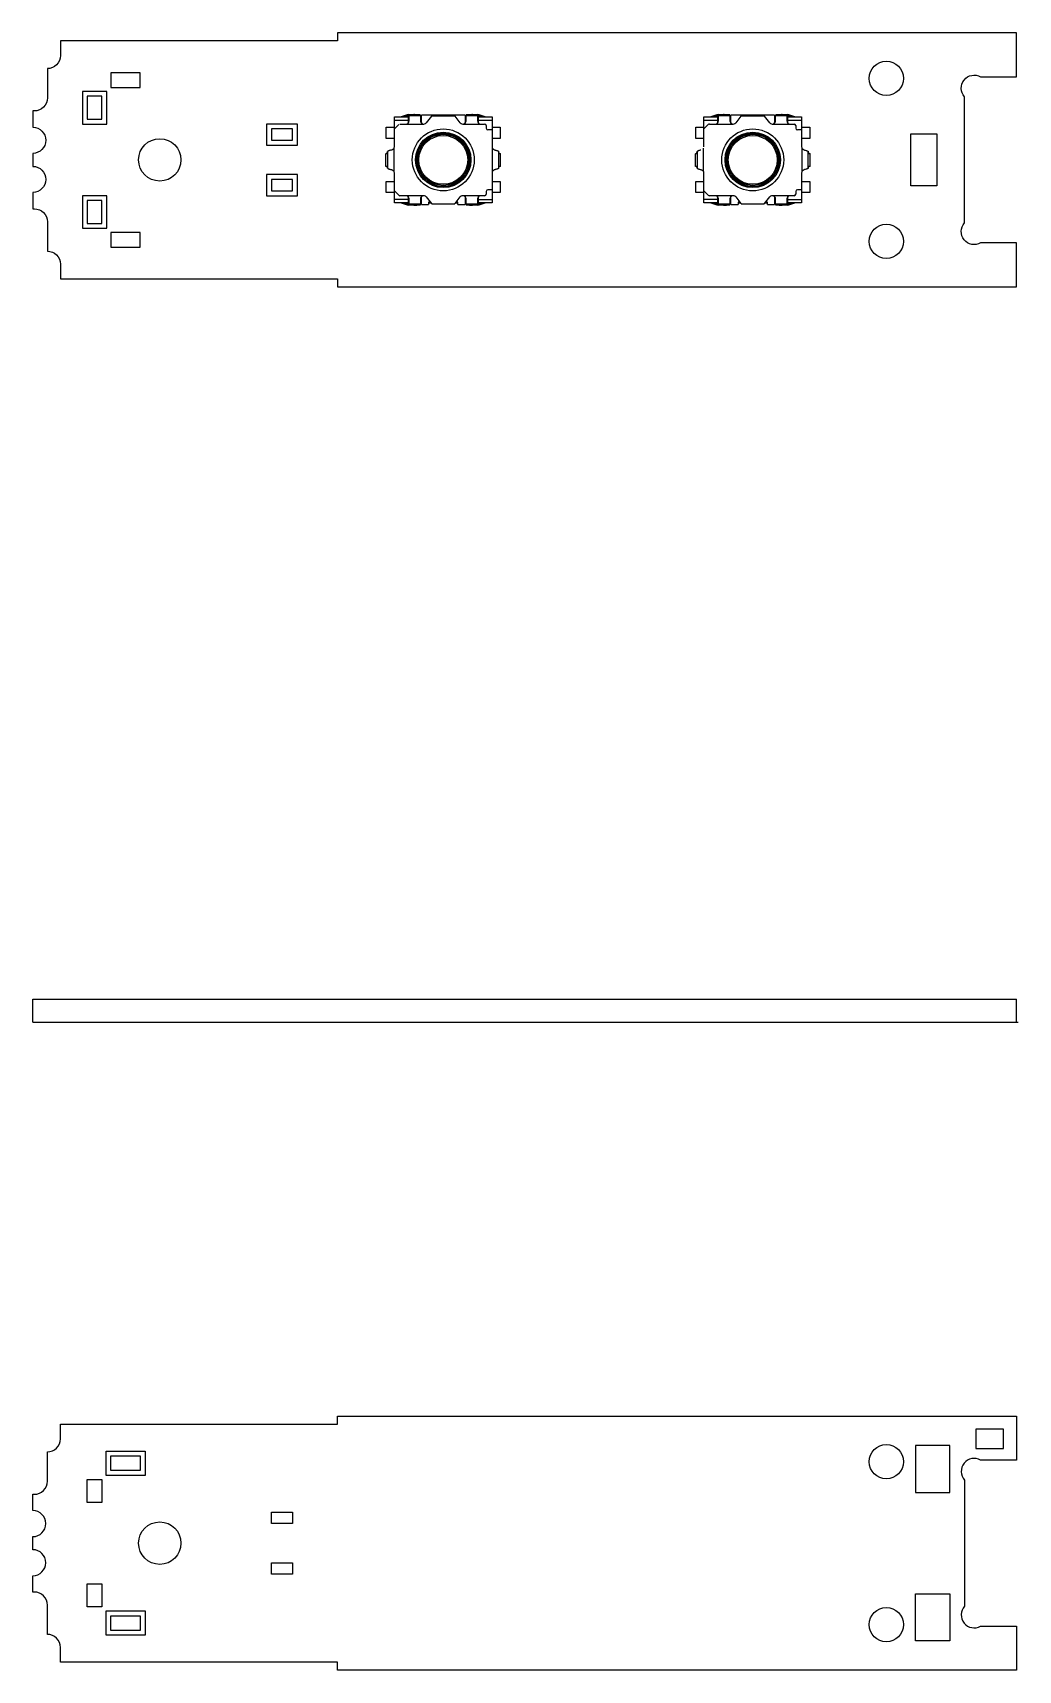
# Model space of a CAD drawing. Header units: millimetres. Extents: x 232.6 to 262.8, y 75.2 to 125.5.
import ezdxf

# ---------------------------------------------------------------- set-up
doc = ezdxf.new("R2010")
doc.units = ezdxf.units.MM
doc.header["$LTSCALE"] = 16.335
doc.layers.get('0').update_dxf_attribs({"linetype": 'CONTINUOUS'})
for name, color, linetype in [('led', 240, 'CONTINUOUS'), ('pad', 31, 'CONTINUOUS'), ('SKSNLA_switch', 2, 'CONTINUOUS')]:
    doc.layers.add(name, color=color, linetype=linetype)

msp = doc.modelspace()

# ---------------------------------------------------------------- linework, layer by layer
for p, q in [((234.959, 124.248), (234.959, 123.798)), ((235.859, 124.248), (234.959, 124.248)), ((235.859, 123.798), (235.859, 124.248)), ((234.959, 123.798), (235.859, 123.798)), ((234.234, 123.523), (234.234, 122.823)), ((234.684, 123.523), (234.234, 123.523)), ((234.684, 122.823), (234.684, 123.523)), ((234.234, 122.823), (234.684, 122.823)), ((239.884, 122.523), (239.884, 122.173)), ((240.534, 122.523), (239.884, 122.523)), ((239.884, 122.173), (240.534, 122.173)), ((240.534, 122.173), (240.534, 122.523)), ((239.884, 120.973), (239.884, 120.623)), ((240.534, 120.973), (239.884, 120.973)), ((239.884, 120.623), (240.534, 120.623)), ((240.534, 120.623), (240.534, 120.973)), ((234.234, 120.324), (234.234, 119.624)), ((234.684, 120.324), (234.234, 120.324)), ((234.684, 119.624), (234.684, 120.324)), ((234.234, 119.624), (234.684, 119.624)), ((234.959, 119.348), (234.959, 118.898)), ((235.859, 119.348), (234.959, 119.348)), ((235.859, 118.898), (235.859, 119.348)), ((234.959, 118.898), (235.859, 118.898)), ((232.559, 95.115), (232.559, 95.819)), ((232.559, 95.819), (262.759, 95.819)), ((262.759, 95.115), (262.759, 95.819)), ((232.559, 95.115), (262.809, 95.115)), ((234.959, 81.355), (234.959, 81.805)), ((234.959, 81.805), (235.859, 81.805)), ((235.859, 81.805), (235.859, 81.355)), ((234.234, 80.38), (234.234, 81.08)), ((234.234, 81.08), (234.684, 81.08)), ((234.684, 81.08), (234.684, 80.38)), ((235.859, 81.355), (234.959, 81.355)), ((234.684, 80.38), (234.234, 80.38)), ((239.884, 79.73), (239.884, 80.08)), ((239.884, 80.08), (240.534, 80.08)), ((240.534, 80.08), (240.534, 79.73)), ((240.534, 79.73), (239.884, 79.73)), ((239.884, 78.18), (239.884, 78.53)), ((239.884, 78.53), (240.534, 78.53)), ((240.534, 78.53), (240.534, 78.18)), ((234.234, 77.181), (234.234, 77.881)), ((234.234, 77.881), (234.684, 77.881)), ((234.684, 77.881), (234.684, 77.181)), ((240.534, 78.18), (239.884, 78.18)), ((234.684, 77.181), (234.234, 77.181)), ((234.959, 76.455), (234.959, 76.905)), ((234.959, 76.905), (235.859, 76.905)), ((235.859, 76.905), (235.859, 76.455)), ((235.859, 76.455), (234.959, 76.455))]:
    msp.add_line(p, q)
for points in [[(232.559, 122.573, -1), (232.559, 121.773), (232.559, 121.373, -1), (232.559, 120.573), (232.559, 120.073), (232.609, 120.073, -0.414214), (233.009, 119.673), (233.009, 118.773, -0.414214), (233.409, 118.373), (233.409, 117.923), (241.909, 117.923), (241.909, 117.673), (262.759, 117.673), (262.759, 119.023), (261.652, 119.023, -0.841815), (261.159, 119.638), (261.159, 123.509, -0.841815), (261.652, 124.123), (262.759, 124.123), (262.759, 125.473), (241.909, 125.473), (241.909, 125.223), (233.409, 125.223), (233.409, 124.773, -0.414214), (233.009, 124.373), (233.009, 123.473, -0.414214), (232.609, 123.073), (232.559, 123.073)], [(232.559, 78.93), (232.559, 79.33, 1), (232.559, 80.13), (232.559, 80.63), (232.609, 80.63, 0.414214), (233.009, 81.03), (233.009, 81.93, 0.414214), (233.409, 82.33), (233.409, 82.78), (241.909, 82.78), (241.909, 83.03), (262.759, 83.03), (262.759, 81.68), (261.652, 81.68, 0.841815), (261.159, 81.066), (261.159, 77.195, 0.841815), (261.652, 76.58), (262.759, 76.58), (262.759, 75.23), (241.909, 75.23), (241.909, 75.48), (233.409, 75.48), (233.409, 75.93, 0.414214), (233.009, 76.33), (233.009, 77.23, 0.414214), (232.609, 77.63), (232.559, 77.63), (232.559, 78.13, 1)]]:
    msp.add_lwpolyline(points, format="xyb", close=True)
for centre, radius in [((258.759, 124.073), 0.525), ((236.459, 121.573), 0.65), ((258.759, 119.073), 0.525), ((258.759, 81.63), 0.525), ((236.459, 79.13), 0.65), ((258.759, 76.63), 0.525)]:
    msp.add_circle(centre, radius)
at = {"layer": 'led'}
for p, q in [((259.509, 122.373), (260.309, 122.373)), ((259.509, 120.773), (259.509, 122.373)), ((260.309, 122.373), (260.309, 120.773)), ((260.309, 120.773), (259.509, 120.773))]:
    msp.add_line(p, q, dxfattribs=at)
at = {"layer": 'pad'}
for p, q in [((234.834, 123.673), (234.084, 123.673)), ((234.084, 123.673), (234.084, 122.673)), ((234.834, 122.673), (234.834, 123.673)), ((234.084, 122.673), (234.834, 122.673)), ((240.684, 122.673), (239.734, 122.673)), ((239.734, 122.673), (239.734, 122.023)), ((240.684, 122.023), (240.684, 122.673)), ((239.734, 122.023), (240.684, 122.023)), ((239.734, 121.123), (239.734, 120.473)), ((240.684, 121.123), (239.734, 121.123)), ((240.684, 120.473), (240.684, 121.123)), ((234.084, 120.474), (234.084, 119.474)), ((234.834, 120.474), (234.084, 120.474)), ((234.834, 119.474), (234.834, 120.474)), ((239.734, 120.473), (240.684, 120.473)), ((234.084, 119.474), (234.834, 119.474)), ((262.359, 82.63), (261.509, 82.63)), ((261.509, 82.63), (261.509, 82.03)), ((262.359, 82.03), (262.359, 82.63)), ((234.809, 81.955), (236.009, 81.955)), ((234.809, 81.205), (234.809, 81.955)), ((236.009, 81.955), (236.009, 81.205)), ((260.709, 82.13), (259.659, 82.13)), ((259.659, 82.13), (259.659, 80.68)), ((260.709, 80.68), (260.709, 82.13)), ((261.509, 82.03), (262.359, 82.03)), ((236.009, 81.205), (234.809, 81.205)), ((259.659, 80.68), (260.709, 80.68)), ((259.659, 77.58), (260.709, 77.58)), ((259.659, 76.13), (259.659, 77.58)), ((260.709, 77.58), (260.709, 76.13)), ((234.809, 76.305), (234.809, 77.055)), ((234.809, 77.055), (236.009, 77.055)), ((236.009, 77.055), (236.009, 76.305)), ((236.009, 76.305), (234.809, 76.305)), ((260.709, 76.13), (259.659, 76.13))]:
    msp.add_line(p, q, dxfattribs=at)
at = {"layer": 'SKSNLA_switch'}
for p, q in [((243.659, 121.969), (243.659, 122.893)), ((243.659, 122.893), (244.079, 122.893)), ((243.659, 122.793), (244.109, 122.793)), ((243.794, 122.659), (243.659, 122.523)), ((243.829, 122.673), (244.559, 122.673)), ((244.053, 122.953), (243.869, 122.893)), ((243.968, 122.906), (244.044, 122.93)), ((243.968, 122.906), (243.972, 122.893)), ((244.056, 122.893), (244.044, 122.93)), ((244.053, 122.933), (244.053, 122.953)), ((244.053, 122.933), (244.066, 122.893)), ((244.079, 122.893), (244.079, 122.702)), ((244.079, 122.854), (244.084, 122.838)), ((244.099, 122.839), (244.099, 122.96)), ((244.099, 122.96), (244.259, 122.96)), ((244.109, 122.773), (244.109, 122.937)), ((244.459, 122.923), (244.109, 122.923)), ((244.459, 122.946), (244.459, 122.773)), ((244.489, 122.793), (244.459, 122.793)), ((244.489, 122.702), (244.489, 122.943)), ((245.829, 122.943), (244.489, 122.943)), ((244.798, 122.91), (244.636, 122.71)), ((244.805, 122.923), (245.512, 122.923)), ((245.681, 122.71), (245.52, 122.91)), ((245.759, 122.673), (246.429, 122.673)), ((245.829, 122.943), (245.829, 122.702)), ((245.829, 122.793), (245.859, 122.793)), ((245.859, 122.773), (245.859, 122.946)), ((246.209, 122.923), (245.859, 122.923)), ((246.059, 122.96), (246.218, 122.96)), ((246.209, 122.937), (246.209, 122.773)), ((246.209, 122.793), (246.659, 122.793)), ((246.218, 122.96), (246.218, 122.839)), ((246.233, 122.838), (246.239, 122.854)), ((246.239, 122.702), (246.239, 122.893)), ((246.239, 122.893), (246.659, 122.893)), ((246.251, 122.893), (246.264, 122.933)), ((246.273, 122.93), (246.261, 122.893)), ((246.264, 122.953), (246.264, 122.933)), ((246.449, 122.893), (246.264, 122.953)), ((246.273, 122.93), (246.349, 122.906)), ((246.345, 122.893), (246.349, 122.906)), ((246.479, 122.623), (246.479, 122.543)), ((246.659, 122.893), (246.659, 121.969)), ((253.159, 122.893), (253.579, 122.893)), ((253.159, 121.969), (253.159, 122.893)), ((253.159, 122.793), (253.609, 122.793)), ((253.294, 122.659), (253.159, 122.523)), ((253.329, 122.673), (254.059, 122.673)), ((253.553, 122.953), (253.369, 122.893)), ((253.468, 122.906), (253.544, 122.93)), ((253.468, 122.906), (253.472, 122.893)), ((253.556, 122.893), (253.544, 122.93)), ((253.553, 122.933), (253.553, 122.953)), ((253.553, 122.933), (253.566, 122.893)), ((253.579, 122.893), (253.579, 122.702)), ((253.579, 122.854), (253.584, 122.838)), ((253.599, 122.96), (253.759, 122.96)), ((253.599, 122.839), (253.599, 122.96)), ((253.609, 122.773), (253.609, 122.937)), ((253.959, 122.923), (253.609, 122.923)), ((253.959, 122.946), (253.959, 122.773)), ((253.989, 122.793), (253.959, 122.793)), ((255.329, 122.943), (253.989, 122.943)), ((253.989, 122.702), (253.989, 122.943)), ((254.298, 122.91), (254.136, 122.71)), ((254.305, 122.923), (255.012, 122.923)), ((255.181, 122.71), (255.02, 122.91)), ((255.259, 122.673), (255.929, 122.673)), ((255.329, 122.943), (255.329, 122.702)), ((255.329, 122.793), (255.359, 122.793)), ((255.359, 122.773), (255.359, 122.946)), ((255.709, 122.923), (255.359, 122.923)), ((255.559, 122.96), (255.718, 122.96)), ((255.709, 122.937), (255.709, 122.773)), ((255.709, 122.793), (256.159, 122.793)), ((255.718, 122.96), (255.718, 122.839)), ((255.733, 122.838), (255.739, 122.854)), ((255.739, 122.893), (256.159, 122.893)), ((255.739, 122.702), (255.739, 122.893)), ((255.751, 122.893), (255.764, 122.933)), ((255.773, 122.93), (255.761, 122.893)), ((255.949, 122.893), (255.764, 122.953)), ((255.764, 122.953), (255.764, 122.933)), ((255.773, 122.93), (255.849, 122.906)), ((255.845, 122.893), (255.849, 122.906)), ((255.979, 122.623), (255.979, 122.543)), ((256.159, 122.893), (256.159, 121.969)), ((243.409, 122.233), (243.409, 122.573)), ((243.409, 122.573), (243.659, 122.573)), ((243.659, 122.233), (243.409, 122.233)), ((246.659, 122.493), (246.529, 122.493)), ((246.659, 122.573), (246.909, 122.573)), ((246.909, 122.233), (246.659, 122.233)), ((246.909, 122.573), (246.909, 122.233)), ((252.909, 122.573), (253.159, 122.573)), ((252.909, 122.233), (252.909, 122.573)), ((253.159, 122.233), (252.909, 122.233)), ((256.159, 122.493), (256.029, 122.493)), ((256.159, 122.573), (256.409, 122.573)), ((256.409, 122.233), (256.159, 122.233)), ((256.409, 122.573), (256.409, 122.233)), ((243.398, 121.373), (243.398, 121.763)), ((243.4, 121.773), (243.438, 121.773)), ((243.44, 121.777), (243.452, 121.827)), ((243.452, 121.827), (243.452, 121.319)), ((243.652, 121.213), (243.652, 121.933)), ((246.665, 121.933), (246.665, 121.213)), ((246.865, 121.319), (246.865, 121.827)), ((246.877, 121.777), (246.865, 121.827)), ((246.879, 121.773), (246.92, 121.773)), ((246.92, 121.383), (246.92, 121.773)), ((252.898, 121.373), (252.898, 121.763)), ((252.9, 121.773), (252.938, 121.773)), ((252.94, 121.777), (252.952, 121.827)), ((252.952, 121.827), (252.952, 121.319)), ((253.152, 121.213), (253.152, 121.933)), ((256.165, 121.933), (256.165, 121.213)), ((256.365, 121.319), (256.365, 121.827)), ((256.377, 121.777), (256.365, 121.827)), ((256.379, 121.773), (256.42, 121.773)), ((256.42, 121.383), (256.42, 121.773)), ((243.438, 121.373), (243.398, 121.373)), ((243.452, 121.319), (243.44, 121.369)), ((243.659, 120.253), (243.659, 121.177)), ((244.409, 121.573), (244.373, 121.573)), ((246.659, 121.177), (246.659, 120.253)), ((246.865, 121.319), (246.877, 121.369)), ((246.918, 121.373), (246.879, 121.373)), ((252.938, 121.373), (252.898, 121.373)), ((252.952, 121.319), (252.94, 121.369)), ((253.159, 120.253), (253.159, 121.177)), ((253.909, 121.573), (253.873, 121.573)), ((255.409, 121.573), (255.444, 121.573)), ((256.159, 121.177), (256.159, 120.253)), ((256.365, 121.319), (256.377, 121.369)), ((256.418, 121.373), (256.379, 121.373)), ((243.409, 120.573), (243.409, 120.913)), ((243.409, 120.913), (243.659, 120.913)), ((243.659, 120.623), (243.794, 120.488)), ((246.479, 120.603), (246.479, 120.523)), ((246.659, 120.653), (246.529, 120.653)), ((246.659, 120.913), (246.909, 120.913)), ((246.909, 120.913), (246.909, 120.573)), ((252.909, 120.913), (253.159, 120.913)), ((252.909, 120.573), (252.909, 120.913)), ((253.159, 120.623), (253.294, 120.488)), ((255.979, 120.603), (255.979, 120.523)), ((256.159, 120.653), (256.029, 120.653)), ((256.159, 120.913), (256.409, 120.913)), ((256.409, 120.913), (256.409, 120.573)), ((243.659, 120.573), (243.409, 120.573)), ((244.109, 120.353), (243.659, 120.353)), ((244.079, 120.253), (243.659, 120.253)), ((244.559, 120.473), (243.829, 120.473)), ((243.869, 120.253), (244.053, 120.194)), ((244.044, 120.216), (243.968, 120.241)), ((244.044, 120.216), (244.056, 120.253)), ((244.066, 120.253), (244.053, 120.214)), ((244.053, 120.194), (244.053, 120.214)), ((244.079, 120.445), (244.079, 120.253)), ((244.084, 120.309), (244.079, 120.292)), ((244.099, 120.186), (244.099, 120.307)), ((244.259, 120.186), (244.099, 120.186)), ((244.109, 120.21), (244.109, 120.373)), ((244.109, 120.224), (244.459, 120.224)), ((244.459, 120.373), (244.459, 120.2)), ((244.489, 120.353), (244.459, 120.353)), ((244.489, 120.203), (244.489, 120.445)), ((244.489, 120.203), (244.709, 120.203)), ((244.636, 120.436), (244.798, 120.237)), ((244.709, 120.273), (244.709, 120.203)), ((244.768, 120.273), (244.709, 120.273)), ((244.709, 120.253), (244.784, 120.253)), ((244.805, 120.223), (245.512, 120.223)), ((245.52, 120.237), (245.681, 120.436)), ((245.533, 120.253), (245.609, 120.253)), ((245.609, 120.273), (245.549, 120.273)), ((245.609, 120.203), (245.609, 120.273)), ((245.609, 120.203), (245.829, 120.203)), ((246.429, 120.473), (245.759, 120.473)), ((245.829, 120.445), (245.829, 120.203)), ((245.829, 120.353), (245.859, 120.353)), ((245.859, 120.2), (245.859, 120.373)), ((245.859, 120.224), (246.209, 120.224)), ((246.218, 120.186), (246.059, 120.186)), ((246.209, 120.373), (246.209, 120.21)), ((246.209, 120.353), (246.659, 120.353)), ((246.218, 120.307), (246.218, 120.186)), ((246.239, 120.292), (246.233, 120.309)), ((246.239, 120.253), (246.239, 120.445)), ((246.659, 120.253), (246.239, 120.253)), ((246.264, 120.214), (246.251, 120.253)), ((246.261, 120.253), (246.273, 120.216)), ((246.264, 120.194), (246.449, 120.253)), ((246.264, 120.214), (246.264, 120.194)), ((246.349, 120.241), (246.273, 120.216)), ((246.349, 120.241), (246.345, 120.253)), ((246.909, 120.573), (246.659, 120.573)), ((253.159, 120.573), (252.909, 120.573)), ((253.609, 120.353), (253.159, 120.353)), ((253.579, 120.253), (253.159, 120.253)), ((254.059, 120.473), (253.329, 120.473)), ((253.369, 120.253), (253.553, 120.194)), ((253.472, 120.253), (253.468, 120.241)), ((253.544, 120.216), (253.468, 120.241)), ((253.544, 120.216), (253.556, 120.253)), ((253.566, 120.253), (253.553, 120.214)), ((253.553, 120.194), (253.553, 120.214)), ((253.579, 120.445), (253.579, 120.253)), ((253.584, 120.309), (253.579, 120.292)), ((253.599, 120.186), (253.599, 120.307)), ((253.759, 120.186), (253.599, 120.186)), ((253.609, 120.21), (253.609, 120.373)), ((253.609, 120.224), (253.959, 120.224)), ((253.959, 120.373), (253.959, 120.2)), ((253.989, 120.353), (253.959, 120.353)), ((253.989, 120.203), (253.989, 120.445)), ((253.989, 120.203), (254.209, 120.203)), ((254.136, 120.436), (254.298, 120.237)), ((254.268, 120.273), (254.209, 120.273)), ((254.209, 120.273), (254.209, 120.203)), ((254.209, 120.253), (254.284, 120.253)), ((254.305, 120.223), (255.012, 120.223)), ((255.02, 120.237), (255.181, 120.436)), ((255.033, 120.253), (255.109, 120.253)), ((255.109, 120.273), (255.049, 120.273)), ((255.109, 120.203), (255.109, 120.273)), ((255.109, 120.203), (255.329, 120.203)), ((255.929, 120.473), (255.259, 120.473)), ((255.329, 120.445), (255.329, 120.203)), ((255.329, 120.353), (255.359, 120.353)), ((255.359, 120.2), (255.359, 120.373)), ((255.359, 120.224), (255.709, 120.224)), ((255.718, 120.186), (255.559, 120.186)), ((255.709, 120.373), (255.709, 120.21)), ((255.709, 120.353), (256.159, 120.353)), ((255.718, 120.307), (255.718, 120.186)), ((255.739, 120.292), (255.733, 120.309)), ((255.739, 120.253), (255.739, 120.445)), ((256.159, 120.253), (255.739, 120.253)), ((255.764, 120.214), (255.751, 120.253)), ((255.761, 120.253), (255.773, 120.216)), ((255.764, 120.194), (255.949, 120.253)), ((255.764, 120.214), (255.764, 120.194)), ((255.849, 120.241), (255.773, 120.216)), ((255.849, 120.241), (255.845, 120.253)), ((256.409, 120.573), (256.159, 120.573))]:
    msp.add_line(p, q, dxfattribs=at)
for centre, radius in [((245.159, 121.573), 0.95), ((245.159, 121.573), 0.85), ((245.159, 121.573), 0.82), ((245.159, 121.573), 0.786), ((245.159, 121.573), 0.75), ((254.659, 121.573), 0.95), ((254.659, 121.573), 0.85), ((254.659, 121.573), 0.82), ((254.659, 121.573), 0.786), ((254.659, 121.573), 0.75)]:
    msp.add_circle(centre, radius, dxfattribs=at)
for centre, radius, start, end in [((244.009, 122.773), 0.1, 270, 0), ((244.273, 122.225), 0.741, 107.2433, 107.9603), ((244.099, 122.81), 0.15, 89.9992, 107.9576), ((244.095, 122.79), 0.149, 88.2651, 106.2956), ((244.299, 122.144), 0.727, 107.2387, 107.6731), ((244.559, 122.773), 0.1, 180, 321.0233), ((244.759, 122.941), 0.05, 321.0233, 339.2746), ((245.559, 122.941), 0.05, 200.7254, 218.9767), ((245.759, 122.773), 0.1, 218.9767, 0), ((246.309, 122.773), 0.1, 180, 270), ((246.218, 122.81), 0.15, 72.0434, 89.9997), ((246.222, 122.789), 0.15, 73.7333, 91.706), ((246.018, 122.144), 0.727, 72.3269, 72.7613), ((246.047, 122.233), 0.733, 72.0358, 72.7606), ((246.429, 122.623), 0.05, 0, 90), ((253.329, 122.623), 0.05, 90, 135), ((253.509, 122.773), 0.1, 270, 0), ((253.773, 122.225), 0.741, 107.2433, 107.9603), ((253.599, 122.81), 0.15, 89.9992, 107.9576), ((253.595, 122.79), 0.149, 88.2651, 106.2956), ((253.799, 122.144), 0.727, 107.2387, 107.6731), ((254.059, 122.773), 0.1, 180, 321.0233), ((254.259, 122.941), 0.05, 321.0233, 339.2746), ((255.059, 122.941), 0.05, 200.7254, 218.9767), ((255.259, 122.773), 0.1, 218.9767, 0), ((255.809, 122.773), 0.1, 180, 270), ((255.718, 122.81), 0.15, 72.0434, 89.9997), ((255.722, 122.789), 0.15, 73.7333, 91.706), ((255.518, 122.144), 0.727, 72.3269, 72.7613), ((255.547, 122.233), 0.733, 72.0358, 72.7606), ((255.929, 122.623), 0.05, 0, 90), ((246.529, 122.543), 0.05, 180, 270), ((256.029, 122.543), 0.05, 180, 270), ((243.559, 121.969), 0.1, 338.8303, 0), ((246.759, 121.969), 0.1, 180, 201.1697), ((256.259, 121.969), 0.1, 180, 201.1697), ((243.559, 121.177), 0.1, 0, 21.1697), ((246.759, 121.177), 0.1, 158.8303, 180), ((253.059, 121.177), 0.1, 0, 21.1697), ((256.259, 121.177), 0.1, 158.8303, 180), ((246.529, 120.603), 0.05, 90, 180), ((256.029, 120.603), 0.05, 90, 180), ((243.829, 120.523), 0.05, 225, 270), ((244.009, 120.373), 0.1, 0, 90), ((244.27, 120.914), 0.733, 252.0358, 252.7606), ((244.095, 120.357), 0.15, 253.7333, 271.706), ((244.099, 120.337), 0.15, 252.0434, 269.9997), ((244.299, 121.002), 0.727, 252.3269, 252.7613), ((244.559, 120.373), 0.1, 38.9767, 180), ((244.759, 120.206), 0.05, 20.7254, 38.9767), ((245.559, 120.206), 0.05, 141.0233, 159.2746), ((245.759, 120.373), 0.1, 0, 141.0233), ((246.309, 120.373), 0.1, 90, 180), ((246.223, 120.357), 0.149, 268.2651, 286.2956), ((246.218, 120.337), 0.15, 269.9992, 287.9576), ((246.018, 121.002), 0.727, 287.2387, 287.6731), ((246.045, 120.921), 0.741, 287.2433, 287.9603), ((246.429, 120.523), 0.05, 270, 0), ((253.329, 120.523), 0.05, 225, 270), ((253.509, 120.373), 0.1, 0, 90), ((253.77, 120.914), 0.733, 252.0358, 252.7606), ((253.595, 120.357), 0.15, 253.7333, 271.706), ((253.599, 120.337), 0.15, 252.0434, 269.9997), ((253.799, 121.002), 0.727, 252.3269, 252.7613), ((254.059, 120.373), 0.1, 38.9767, 180), ((254.259, 120.206), 0.05, 20.7254, 38.9767), ((255.059, 120.206), 0.05, 141.0233, 159.2746), ((255.259, 120.373), 0.1, 0, 141.0233), ((255.809, 120.373), 0.1, 90, 180), ((255.723, 120.357), 0.149, 268.2651, 286.2956), ((255.718, 120.337), 0.15, 269.9992, 287.9576), ((255.518, 121.002), 0.727, 287.2387, 287.6731), ((255.545, 120.921), 0.741, 287.2433, 287.9603), ((255.929, 120.523), 0.05, 270, 0)]:
    msp.add_arc(centre, radius, start, end, dxfattribs=at)
for points, knots in [([(243.934, 122.893), (243.939, 122.895), (243.95, 122.9), (243.962, 122.903), (243.968, 122.906)], [0, 0, 0, 0, 0.458546, 1, 1, 1, 1]), ([(244.099, 122.839), (244.098, 122.839), (244.093, 122.84), (244.088, 122.839), (244.084, 122.838)], [0, 0, 0, 0, 0.253059, 1, 1, 1, 1]), ([(244.099, 122.939), (244.101, 122.939), (244.103, 122.939), (244.106, 122.938), (244.108, 122.938), (244.109, 122.937), (244.109, 122.937), (244.109, 122.937)], [0, 0, 0, 0, 0.415414, 0.722023, 0.914025, 0.968086, 1, 1, 1, 1]), ([(244.109, 122.837), (244.109, 122.837), (244.109, 122.837), (244.108, 122.838), (244.106, 122.838), (244.103, 122.839), (244.101, 122.839), (244.099, 122.839)], [0, 0, 0, 0, 0.031914, 0.085975, 0.277977, 0.584586, 1, 1, 1, 1]), ([(244.459, 122.946), (244.459, 122.947), (244.458, 122.948), (244.456, 122.949), (244.455, 122.949), (244.453, 122.95), (244.449, 122.951), (244.44, 122.953), (244.423, 122.955), (244.398, 122.957), (244.368, 122.958), (244.334, 122.959), (244.297, 122.96), (244.272, 122.96), (244.259, 122.96)], [0, 0, 0, 0, 0.008294, 0.01514, 0.024107, 0.035276, 0.04867, 0.082077, 0.174507, 0.29829, 0.44883, 0.620398, 0.806522, 1, 1, 1, 1]), ([(246.059, 122.96), (246.046, 122.96), (246.02, 122.96), (245.983, 122.959), (245.949, 122.958), (245.919, 122.957), (245.895, 122.955), (245.878, 122.953), (245.869, 122.951), (245.865, 122.95), (245.863, 122.949), (245.861, 122.949), (245.86, 122.948), (245.859, 122.947), (245.859, 122.946)], [0, 0, 0, 0, 0.193478, 0.379602, 0.55117, 0.70171, 0.825493, 0.917923, 0.95133, 0.964724, 0.975893, 0.98486, 0.991706, 1, 1, 1, 1]), ([(246.209, 122.937), (246.209, 122.937), (246.209, 122.937), (246.21, 122.938), (246.211, 122.938), (246.214, 122.939), (246.217, 122.939), (246.218, 122.939)], [0, 0, 0, 0, 0.031914, 0.085975, 0.277977, 0.584586, 1, 1, 1, 1]), ([(246.218, 122.839), (246.217, 122.839), (246.214, 122.839), (246.211, 122.838), (246.21, 122.838), (246.209, 122.837), (246.209, 122.837), (246.209, 122.837)], [0, 0, 0, 0, 0.415414, 0.722023, 0.914025, 0.968086, 1, 1, 1, 1]), ([(246.233, 122.838), (246.232, 122.838), (246.227, 122.839), (246.222, 122.839), (246.218, 122.839)], [0, 0, 0, 0, 0.247736, 1, 1, 1, 1]), ([(246.349, 122.906), (246.356, 122.903), (246.367, 122.9), (246.379, 122.895), (246.384, 122.893)], [0, 0, 0, 0, 0.541623, 1, 1, 1, 1]), ([(253.434, 122.893), (253.439, 122.895), (253.45, 122.9), (253.462, 122.903), (253.468, 122.906)], [0, 0, 0, 0, 0.458546, 1, 1, 1, 1]), ([(253.599, 122.839), (253.598, 122.839), (253.593, 122.84), (253.588, 122.839), (253.584, 122.838)], [0, 0, 0, 0, 0.253059, 1, 1, 1, 1]), ([(253.599, 122.939), (253.601, 122.939), (253.603, 122.939), (253.606, 122.938), (253.608, 122.938), (253.609, 122.937), (253.609, 122.937), (253.609, 122.937)], [0, 0, 0, 0, 0.415414, 0.722023, 0.914025, 0.968086, 1, 1, 1, 1]), ([(253.609, 122.837), (253.609, 122.837), (253.609, 122.837), (253.608, 122.838), (253.606, 122.838), (253.603, 122.839), (253.601, 122.839), (253.599, 122.839)], [0, 0, 0, 0, 0.031914, 0.085975, 0.277977, 0.584586, 1, 1, 1, 1]), ([(253.959, 122.946), (253.959, 122.947), (253.958, 122.948), (253.956, 122.949), (253.955, 122.949), (253.953, 122.95), (253.949, 122.951), (253.94, 122.953), (253.923, 122.955), (253.898, 122.957), (253.868, 122.958), (253.834, 122.959), (253.797, 122.96), (253.772, 122.96), (253.759, 122.96)], [0, 0, 0, 0, 0.008294, 0.01514, 0.024107, 0.035276, 0.04867, 0.082077, 0.174507, 0.29829, 0.44883, 0.620398, 0.806522, 1, 1, 1, 1]), ([(255.559, 122.96), (255.546, 122.96), (255.52, 122.96), (255.483, 122.959), (255.449, 122.958), (255.419, 122.957), (255.395, 122.955), (255.378, 122.953), (255.369, 122.951), (255.365, 122.95), (255.363, 122.949), (255.361, 122.949), (255.36, 122.948), (255.359, 122.947), (255.359, 122.946)], [0, 0, 0, 0, 0.193478, 0.379602, 0.55117, 0.70171, 0.825493, 0.917923, 0.95133, 0.964724, 0.975893, 0.98486, 0.991706, 1, 1, 1, 1]), ([(255.709, 122.937), (255.709, 122.937), (255.709, 122.937), (255.71, 122.938), (255.711, 122.938), (255.714, 122.939), (255.717, 122.939), (255.718, 122.939)], [0, 0, 0, 0, 0.031914, 0.085975, 0.277977, 0.584586, 1, 1, 1, 1]), ([(255.718, 122.839), (255.717, 122.839), (255.714, 122.839), (255.711, 122.838), (255.71, 122.838), (255.709, 122.837), (255.709, 122.837), (255.709, 122.837)], [0, 0, 0, 0, 0.415414, 0.722023, 0.914025, 0.968086, 1, 1, 1, 1]), ([(255.733, 122.838), (255.732, 122.838), (255.727, 122.839), (255.722, 122.839), (255.718, 122.839)], [0, 0, 0, 0, 0.247736, 1, 1, 1, 1]), ([(255.849, 122.906), (255.856, 122.903), (255.867, 122.9), (255.879, 122.895), (255.884, 122.893)], [0, 0, 0, 0, 0.541623, 1, 1, 1, 1]), ([(243.4, 121.773), (243.4, 121.773), (243.399, 121.773), (243.399, 121.772), (243.398, 121.77), (243.398, 121.767), (243.398, 121.765), (243.398, 121.763)], [0, 0, 0, 0, 0.031166, 0.084963, 0.277204, 0.584396, 1, 1, 1, 1]), ([(243.44, 121.777), (243.44, 121.776), (243.44, 121.775), (243.439, 121.774), (243.439, 121.773), (243.438, 121.773)], [0, 0, 0, 0, 0.683228, 0.878889, 1, 1, 1, 1]), ([(243.567, 121.873), (243.552, 121.87), (243.531, 121.864), (243.504, 121.856), (243.488, 121.851), (243.474, 121.845), (243.464, 121.839), (243.456, 121.834), (243.453, 121.829), (243.452, 121.827)], [0, 0, 0, 0, 0.365825, 0.523988, 0.662368, 0.779222, 0.87358, 0.946003, 1, 1, 1, 1]), ([(243.567, 121.873), (243.575, 121.876), (243.591, 121.883), (243.614, 121.896), (243.635, 121.912), (243.647, 121.926), (243.652, 121.933)], [0, 0, 0, 0, 0.240667, 0.490318, 0.744481, 1, 1, 1, 1]), ([(246.665, 121.933), (246.67, 121.926), (246.682, 121.912), (246.703, 121.896), (246.726, 121.883), (246.742, 121.876), (246.75, 121.873)], [0, 0, 0, 0, 0.255519, 0.509682, 0.759333, 1, 1, 1, 1]), ([(246.75, 121.873), (246.765, 121.87), (246.786, 121.864), (246.813, 121.856), (246.83, 121.851), (246.843, 121.845), (246.854, 121.839), (246.861, 121.834), (246.864, 121.829), (246.865, 121.827)], [0, 0, 0, 0, 0.365825, 0.523988, 0.662371, 0.779229, 0.873588, 0.946008, 1, 1, 1, 1]), ([(246.879, 121.773), (246.879, 121.773), (246.878, 121.774), (246.878, 121.775), (246.877, 121.776), (246.877, 121.777)], [0, 0, 0, 0, 0.121111, 0.316772, 1, 1, 1, 1]), ([(252.9, 121.773), (252.9, 121.773), (252.899, 121.773), (252.899, 121.772), (252.898, 121.77), (252.898, 121.767), (252.898, 121.765), (252.898, 121.763)], [0, 0, 0, 0, 0.031166, 0.084963, 0.277204, 0.584396, 1, 1, 1, 1]), ([(252.94, 121.777), (252.94, 121.776), (252.94, 121.775), (252.939, 121.774), (252.939, 121.773), (252.938, 121.773)], [0, 0, 0, 0, 0.683228, 0.878889, 1, 1, 1, 1]), ([(253.067, 121.873), (253.052, 121.87), (253.031, 121.864), (253.004, 121.856), (252.988, 121.851), (252.974, 121.845), (252.964, 121.839), (252.956, 121.834), (252.953, 121.829), (252.952, 121.827)], [0, 0, 0, 0, 0.365825, 0.523988, 0.662368, 0.779222, 0.87358, 0.946003, 1, 1, 1, 1]), ([(256.165, 121.933), (256.17, 121.926), (256.182, 121.912), (256.203, 121.896), (256.226, 121.883), (256.242, 121.876), (256.25, 121.873)], [0, 0, 0, 0, 0.255519, 0.509682, 0.759333, 1, 1, 1, 1]), ([(256.25, 121.873), (256.265, 121.87), (256.286, 121.864), (256.313, 121.856), (256.33, 121.851), (256.343, 121.845), (256.354, 121.839), (256.361, 121.834), (256.364, 121.829), (256.365, 121.827)], [0, 0, 0, 0, 0.365825, 0.523988, 0.662371, 0.779229, 0.873588, 0.946008, 1, 1, 1, 1]), ([(256.379, 121.773), (256.379, 121.773), (256.378, 121.774), (256.378, 121.775), (256.377, 121.776), (256.377, 121.777)], [0, 0, 0, 0, 0.121111, 0.316772, 1, 1, 1, 1]), ([(243.438, 121.373), (243.439, 121.373), (243.439, 121.373), (243.44, 121.372), (243.44, 121.37), (243.44, 121.369)], [0, 0, 0, 0, 0.121111, 0.316772, 1, 1, 1, 1]), ([(243.452, 121.319), (243.453, 121.317), (243.456, 121.313), (243.464, 121.307), (243.474, 121.302), (243.488, 121.296), (243.504, 121.29), (243.531, 121.282), (243.552, 121.277), (243.567, 121.273)], [0, 0, 0, 0, 0.053997, 0.12642, 0.220778, 0.337632, 0.476012, 0.634175, 1, 1, 1, 1]), ([(243.567, 121.273), (243.575, 121.27), (243.591, 121.264), (243.622, 121.247), (243.642, 121.228), (243.652, 121.213)], [0, 0, 0, 0, 0.241249, 0.49151, 1, 1, 1, 1]), ([(246.75, 121.273), (246.742, 121.27), (246.726, 121.264), (246.703, 121.251), (246.682, 121.234), (246.67, 121.221), (246.665, 121.213)], [0, 0, 0, 0, 0.240666, 0.490317, 0.744483, 1, 1, 1, 1]), ([(246.865, 121.319), (246.864, 121.317), (246.861, 121.313), (246.854, 121.307), (246.843, 121.302), (246.83, 121.296), (246.813, 121.29), (246.786, 121.282), (246.765, 121.277), (246.75, 121.273)], [0, 0, 0, 0, 0.053992, 0.126412, 0.220771, 0.337629, 0.476012, 0.634175, 1, 1, 1, 1]), ([(246.877, 121.369), (246.877, 121.37), (246.878, 121.372), (246.878, 121.373), (246.879, 121.373), (246.879, 121.373)], [0, 0, 0, 0, 0.683228, 0.878889, 1, 1, 1, 1]), ([(246.918, 121.373), (246.918, 121.373), (246.918, 121.374), (246.918, 121.374), (246.919, 121.376), (246.919, 121.379), (246.92, 121.382), (246.92, 121.383)], [0, 0, 0, 0, 0.031166, 0.084963, 0.277204, 0.584396, 1, 1, 1, 1]), ([(252.938, 121.373), (252.939, 121.373), (252.939, 121.373), (252.94, 121.372), (252.94, 121.37), (252.94, 121.369)], [0, 0, 0, 0, 0.121111, 0.316772, 1, 1, 1, 1]), ([(252.952, 121.319), (252.953, 121.317), (252.956, 121.313), (252.964, 121.307), (252.974, 121.302), (252.988, 121.296), (253.004, 121.29), (253.031, 121.282), (253.052, 121.277), (253.067, 121.273)], [0, 0, 0, 0, 0.053997, 0.12642, 0.220778, 0.337632, 0.476012, 0.634175, 1, 1, 1, 1]), ([(253.067, 121.273), (253.075, 121.27), (253.091, 121.264), (253.122, 121.247), (253.142, 121.228), (253.152, 121.213)], [0, 0, 0, 0, 0.241249, 0.49151, 1, 1, 1, 1]), ([(256.25, 121.273), (256.242, 121.27), (256.226, 121.264), (256.203, 121.251), (256.182, 121.234), (256.17, 121.221), (256.165, 121.213)], [0, 0, 0, 0, 0.240666, 0.490317, 0.744483, 1, 1, 1, 1]), ([(256.365, 121.319), (256.364, 121.317), (256.361, 121.313), (256.354, 121.307), (256.343, 121.302), (256.33, 121.296), (256.313, 121.29), (256.286, 121.282), (256.265, 121.277), (256.25, 121.273)], [0, 0, 0, 0, 0.053992, 0.126412, 0.220771, 0.337629, 0.476012, 0.634175, 1, 1, 1, 1]), ([(256.377, 121.369), (256.377, 121.37), (256.378, 121.372), (256.378, 121.373), (256.379, 121.373), (256.379, 121.373)], [0, 0, 0, 0, 0.683228, 0.878889, 1, 1, 1, 1]), ([(256.418, 121.373), (256.418, 121.373), (256.418, 121.374), (256.418, 121.374), (256.419, 121.376), (256.419, 121.379), (256.42, 121.382), (256.42, 121.383)], [0, 0, 0, 0, 0.031166, 0.084963, 0.277204, 0.584396, 1, 1, 1, 1]), ([(244.084, 120.309), (244.085, 120.308), (244.09, 120.307), (244.096, 120.307), (244.099, 120.307)], [0, 0, 0, 0, 0.247736, 1, 1, 1, 1]), ([(244.099, 120.307), (244.101, 120.308), (244.103, 120.308), (244.106, 120.308), (244.108, 120.309), (244.109, 120.309), (244.109, 120.309), (244.109, 120.31)], [0, 0, 0, 0, 0.415414, 0.722023, 0.914025, 0.968086, 1, 1, 1, 1]), ([(244.109, 120.21), (244.109, 120.21), (244.109, 120.209), (244.108, 120.209), (244.106, 120.209), (244.103, 120.208), (244.101, 120.208), (244.099, 120.208)], [0, 0, 0, 0, 0.031914, 0.085975, 0.277977, 0.584586, 1, 1, 1, 1]), ([(244.259, 120.186), (244.272, 120.186), (244.297, 120.186), (244.334, 120.187), (244.368, 120.188), (244.398, 120.19), (244.423, 120.192), (244.44, 120.194), (244.449, 120.196), (244.453, 120.197), (244.455, 120.197), (244.456, 120.198), (244.458, 120.199), (244.459, 120.2), (244.459, 120.2)], [0, 0, 0, 0, 0.193478, 0.379602, 0.55117, 0.70171, 0.825493, 0.917923, 0.95133, 0.964724, 0.975893, 0.98486, 0.991706, 1, 1, 1, 1]), ([(245.859, 120.2), (245.859, 120.2), (245.86, 120.199), (245.861, 120.198), (245.863, 120.197), (245.865, 120.197), (245.869, 120.196), (245.878, 120.194), (245.895, 120.192), (245.919, 120.19), (245.949, 120.188), (245.983, 120.187), (246.02, 120.186), (246.046, 120.186), (246.059, 120.186)], [0, 0, 0, 0, 0.008294, 0.01514, 0.024107, 0.035276, 0.04867, 0.082077, 0.174507, 0.29829, 0.44883, 0.620398, 0.806522, 1, 1, 1, 1]), ([(246.209, 120.31), (246.209, 120.309), (246.209, 120.309), (246.21, 120.309), (246.211, 120.308), (246.214, 120.308), (246.217, 120.308), (246.218, 120.307)], [0, 0, 0, 0, 0.031914, 0.085975, 0.277977, 0.584586, 1, 1, 1, 1]), ([(246.218, 120.208), (246.217, 120.208), (246.214, 120.208), (246.211, 120.209), (246.21, 120.209), (246.209, 120.209), (246.209, 120.21), (246.209, 120.21)], [0, 0, 0, 0, 0.415414, 0.722023, 0.914025, 0.968086, 1, 1, 1, 1]), ([(246.218, 120.307), (246.219, 120.307), (246.224, 120.307), (246.23, 120.308), (246.233, 120.309)], [0, 0, 0, 0, 0.253059, 1, 1, 1, 1]), ([(246.384, 120.253), (246.379, 120.251), (246.367, 120.247), (246.356, 120.243), (246.349, 120.241)], [0, 0, 0, 0, 0.458546, 1, 1, 1, 1]), ([(253.468, 120.241), (253.462, 120.243), (253.45, 120.247), (253.439, 120.251), (253.434, 120.253)], [0, 0, 0, 0, 0.541623, 1, 1, 1, 1]), ([(253.584, 120.309), (253.585, 120.308), (253.59, 120.307), (253.596, 120.307), (253.599, 120.307)], [0, 0, 0, 0, 0.247736, 1, 1, 1, 1]), ([(253.599, 120.307), (253.601, 120.308), (253.603, 120.308), (253.606, 120.308), (253.608, 120.309), (253.609, 120.309), (253.609, 120.309), (253.609, 120.31)], [0, 0, 0, 0, 0.415414, 0.722023, 0.914025, 0.968086, 1, 1, 1, 1]), ([(253.609, 120.21), (253.609, 120.21), (253.609, 120.209), (253.608, 120.209), (253.606, 120.209), (253.603, 120.208), (253.601, 120.208), (253.599, 120.208)], [0, 0, 0, 0, 0.031914, 0.085975, 0.277977, 0.584586, 1, 1, 1, 1]), ([(253.759, 120.186), (253.772, 120.186), (253.797, 120.186), (253.834, 120.187), (253.868, 120.188), (253.898, 120.19), (253.923, 120.192), (253.94, 120.194), (253.949, 120.196), (253.953, 120.197), (253.955, 120.197), (253.956, 120.198), (253.958, 120.199), (253.959, 120.2), (253.959, 120.2)], [0, 0, 0, 0, 0.193478, 0.379602, 0.55117, 0.70171, 0.825493, 0.917923, 0.95133, 0.964724, 0.975893, 0.98486, 0.991706, 1, 1, 1, 1]), ([(255.359, 120.2), (255.359, 120.2), (255.36, 120.199), (255.361, 120.198), (255.363, 120.197), (255.365, 120.197), (255.369, 120.196), (255.378, 120.194), (255.395, 120.192), (255.419, 120.19), (255.449, 120.188), (255.483, 120.187), (255.52, 120.186), (255.546, 120.186), (255.559, 120.186)], [0, 0, 0, 0, 0.008294, 0.01514, 0.024107, 0.035276, 0.04867, 0.082077, 0.174507, 0.29829, 0.44883, 0.620398, 0.806522, 1, 1, 1, 1]), ([(255.709, 120.31), (255.709, 120.309), (255.709, 120.309), (255.71, 120.309), (255.711, 120.308), (255.714, 120.308), (255.717, 120.308), (255.718, 120.307)], [0, 0, 0, 0, 0.031914, 0.085975, 0.277977, 0.584586, 1, 1, 1, 1]), ([(255.718, 120.208), (255.717, 120.208), (255.714, 120.208), (255.711, 120.209), (255.71, 120.209), (255.709, 120.209), (255.709, 120.21), (255.709, 120.21)], [0, 0, 0, 0, 0.415414, 0.722023, 0.914025, 0.968086, 1, 1, 1, 1]), ([(255.718, 120.307), (255.719, 120.307), (255.724, 120.307), (255.73, 120.308), (255.733, 120.309)], [0, 0, 0, 0, 0.253059, 1, 1, 1, 1]), ([(255.884, 120.253), (255.879, 120.251), (255.867, 120.247), (255.856, 120.243), (255.849, 120.241)], [0, 0, 0, 0, 0.458546, 1, 1, 1, 1])]:
    msp.add_open_spline(points, degree=3, knots=knots, dxfattribs=at)

doc.saveas('drawing.dxf')
